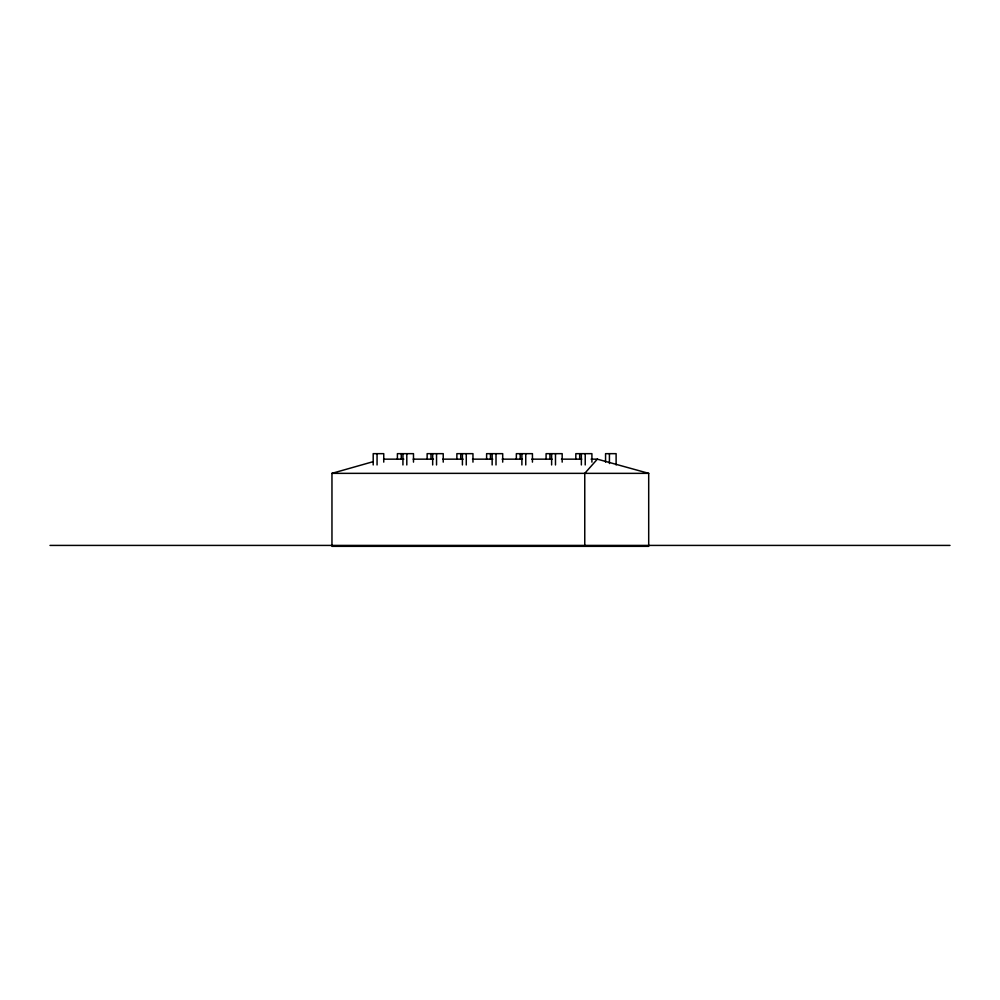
<?xml version="1.0" encoding="UTF-8"?>
<svg xmlns="http://www.w3.org/2000/svg" width="1000" height="1000" viewBox="0 0 1000 1000"><rect width="100%" height="100%" fill="white"/><g stroke="black" fill="none" stroke-linecap="round" stroke-linejoin="round"><path stroke-width="1.5" d="M373.137 461.675L331.962 473.35L331.962 546.337L648.7 546.337L648.7 473.35L597.35 459.162L584.763 473.35L584.763 546.337M383.525 459.162L403.812 459.162M413.188 459.162L433.475 459.162M442.837 459.162L463.125 459.162M472.488 459.162L492.775 459.162M502.137 459.162L522.425 459.162M531.8 459.162L552.087 459.162M561.45 459.162L581.737 459.162M591.1 459.162L597.35 459.162M331.962 473.35L648.7 473.35M50 545.413L950 545.413M616.112 464.95L616.112 453.663L605.562 453.663L605.562 462.125M609.425 453.663L609.425 463.537M591.912 462.125L591.912 453.663L575.825 453.663L575.825 459.312M585.225 453.663L585.225 464.95M581.362 453.663L581.362 464.95M579.688 453.663L579.688 459.312M562.175 462.125L562.175 453.663L546.087 453.663L546.087 459.312M555.487 453.663L555.487 464.95M551.625 453.663L551.625 464.95M549.95 453.663L549.95 459.312M532.438 462.125L532.438 453.663L516.35 453.663L516.35 459.312M525.75 453.663L525.75 464.95M521.888 453.663L521.888 464.95M520.212 453.663L520.212 459.312M502.7 462.125L502.7 453.663L486.613 453.663L486.613 459.312M496.012 453.663L496.012 464.95M492.15 453.663L492.15 464.95M490.475 453.663L490.475 459.312M472.962 462.125L472.962 453.663L456.875 453.663L456.875 459.312M466.275 453.663L466.275 464.95M462.413 453.663L462.413 464.95M460.737 453.663L460.737 459.312M443.225 462.125L443.225 453.663L427.137 453.663L427.137 459.312M436.538 453.663L436.538 464.95M432.675 453.663L432.675 464.95M431 453.663L431 459.312M413.488 462.125L413.488 453.663L397.4 453.663L397.4 459.312M406.8 453.663L406.8 464.95M402.938 453.663L402.938 464.95M401.262 453.663L401.262 459.312M383.75 462.125L383.75 453.663L373.2 453.663L373.2 464.95M377.062 453.663L377.062 464.95"/></g></svg>
